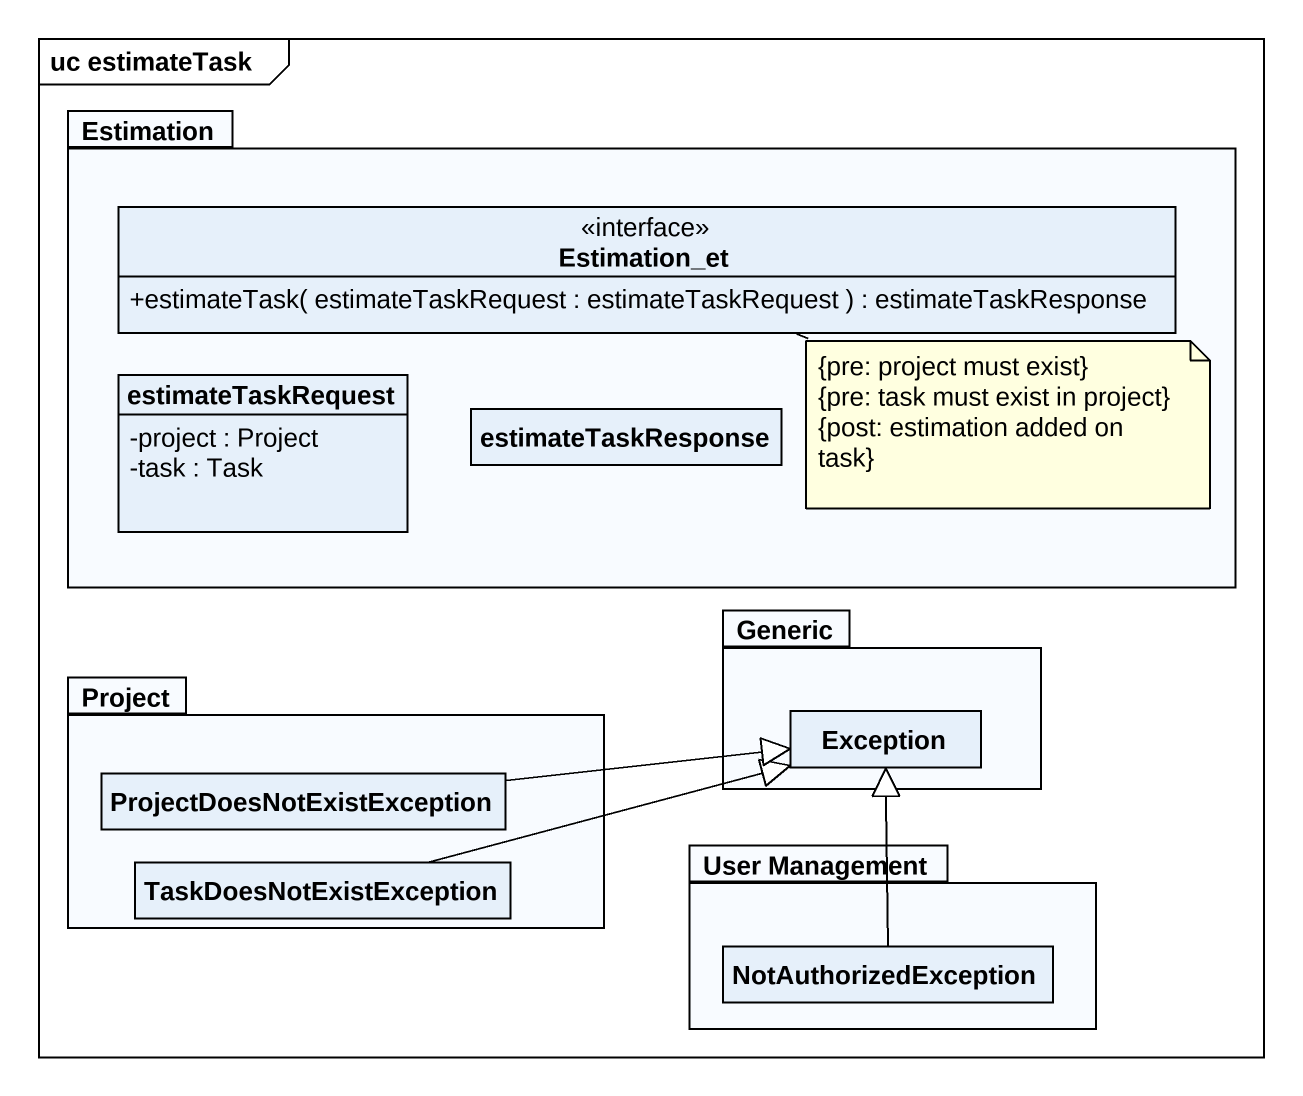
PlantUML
@startuml
mainframe uc estimateTask
hide circle
hide empty members
skinparam classAttributeIconSize 0
package Estimation {
  interface Estimation_et {
    +estimateTask( estimateTaskRequest : estimateTaskRequest ) : estimateTaskResponse
  }
  class estimateTaskRequest {
    -project : Project
    -task : Task
  }
  class estimateTaskResponse
}
package Generic {
  class "Exception" as Exception_
}
package Project {
  class ProjectDoesNotExistException
  class TaskDoesNotExistException
}
package "User Management" as User_Management {
  class NotAuthorizedException
}
ProjectDoesNotExistException -right-|> Exception_
TaskDoesNotExistException -right-|> Exception_
NotAuthorizedException -up-|> Exception_
note right of Estimation_et
  {pre: project must exist}
  {pre: task must exist in project}
  {post: estimation added on task}
end note
@enduml
